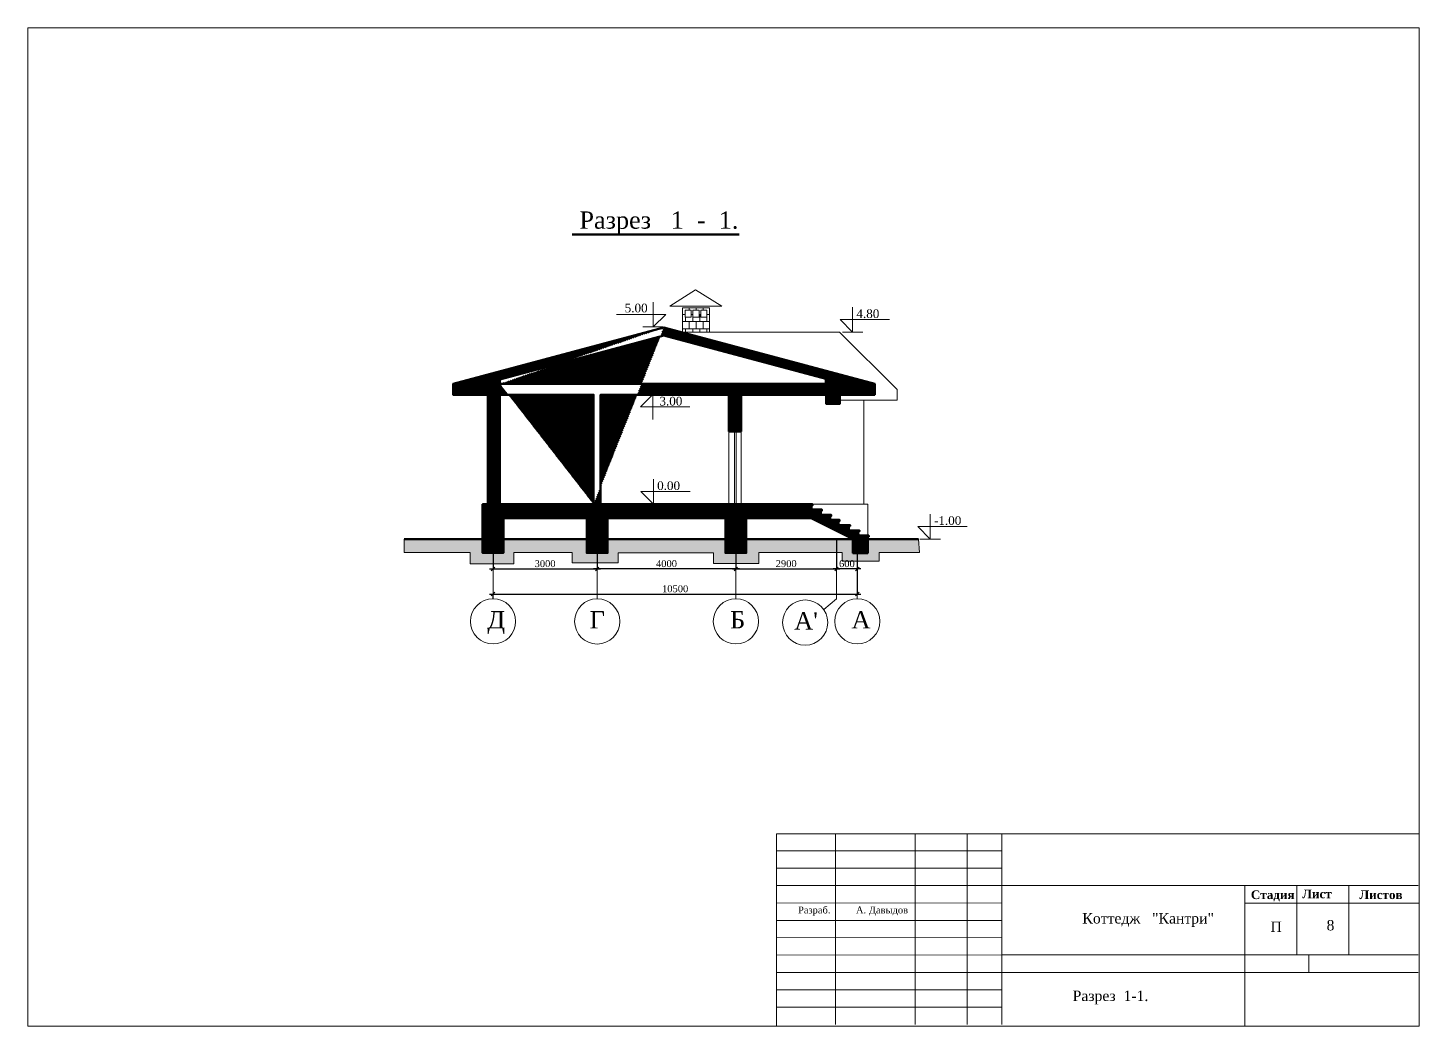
# Model space of a CAD drawing. Extents: x 1526320 to 3332998, y -546296 to 333165.
# Drawn here: x 1797143 to 1837246, y -394554 to -365769 of the extents above; entities that cross this region are included whole.
import ezdxf

# ---------------------------------------------------------------- set-up
doc = ezdxf.new("R2010")
doc.units = 0
doc.header["$LTSCALE"] = 500
doc.header["$MEASUREMENT"] = 0
doc.layers.get('0').update_dxf_attribs({"linetype": 'CONTINUOUS', "lineweight": 0})
doc.layers.add('Для печати', color=250, linetype='CONTINUOUS', lineweight=0)
doc.styles.add('NAKLON', font='TIMESBD.TTF', dxfattribs={"height": 500})
doc.styles.get("Standard").update_dxf_attribs({"font": 'TIMES.TTF', "height": 150})
doc.dimstyles.new('ISO-25', dxfattribs={"dimtxt": 300, "dimasz": 100, "dimexe": 0, "dimexo": 0, "dimgap": 50, "dimtad": 1, "dimdec": 0, "dimrnd": 10, "dimtxsty": 'Standard', "dimblk": 'OBLIQUE', "dimcen": 100, "dimdle": 100, "dimadec": 0, "dimazin": 0, "dimtfac": 1, "dimtdec": 0, "dimtmove": 0, "dimatfit": 3, "dimldrblk": 'OBLIQUE', "dimfxl": 0, "dimarcsym": 0})
pattern_1 = [(45, (-258.45, -165746.52), (-17.67766953, 17.67766953), [])]

# ---------------------------------------------------------------- blocks, each defined once
blk = doc.blocks.new('_Oblique')
at = {"color": 0, "linetype": 'ByBlock', "lineweight": -2}
blk.add_line((-0.5, -0.5), (0.5, 0.5), dxfattribs=at)
blk = doc.blocks.new('*D191')
at = {"layer": 'Для печати', "color": 0, "linetype": 'Continuous', "lineweight": -2, "ltscale": 0.13}
for p, q in [((1820451, -380547), (1820451, -381371)), ((1821051, -380547), (1821051, -381371)), ((1821151, -381371), (1820351, -381371))]:
    blk.add_line(p, q, dxfattribs=at)
at = {"layer": 'Для печати', "color": 0, "linetype": 'Continuous', "lineweight": -2, "ltscale": 0.13, "xscale": 100, "yscale": 100, "zscale": 100, "rotation": 180}
blk.add_blockref('_Oblique', (1820451, -381371), dxfattribs=at)
at = {"layer": 'Для печати', "color": 0, "linetype": 'Continuous', "lineweight": -2, "ltscale": 0.13, "xscale": 100, "yscale": 100, "zscale": 100}
blk.add_blockref('_Oblique', (1821051, -381371), dxfattribs=at)
at = {"layer": 'Для печати', "color": 0, "linetype": 'Continuous', "lineweight": 5, "ltscale": 0.13, "insert": (1820751, -381219), "char_height": 200, "attachment_point": 5}
blk.add_mtext('600', dxfattribs=at)
blk = doc.blocks.new('*D192')
at = {"layer": 'Для печати', "color": 0, "linetype": 'Continuous', "lineweight": -2, "ltscale": 0.13}
for p, q in [((1810552, -380532), (1810552, -381371)), ((1813551, -380521), (1813551, -381371)), ((1810452, -381371), (1813651, -381371))]:
    blk.add_line(p, q, dxfattribs=at)
at = {"layer": 'Для печати', "color": 0, "linetype": 'Continuous', "lineweight": -2, "ltscale": 0.13, "xscale": 100, "yscale": 100, "zscale": 100, "rotation": 180}
blk.add_blockref('_Oblique', (1810552, -381371), dxfattribs=at)
at = {"layer": 'Для печати', "color": 0, "linetype": 'Continuous', "lineweight": -2, "ltscale": 0.13, "xscale": 100, "yscale": 100, "zscale": 100}
blk.add_blockref('_Oblique', (1813551, -381371), dxfattribs=at)
at = {"layer": 'Для печати', "color": 0, "linetype": 'Continuous', "lineweight": 5, "ltscale": 0.13, "insert": (1812052, -381219), "char_height": 200, "attachment_point": 5}
blk.add_mtext('3000', dxfattribs=at)
blk = doc.blocks.new('*D193')
at = {"layer": 'Для печати', "color": 0, "linetype": 'Continuous', "lineweight": -2, "ltscale": 0.13}
for p, q in [((1821051, -380547), (1821051, -382095)), ((1810452, -382095), (1821151, -382095)), ((1810552, -382230), (1810552, -382095))]:
    blk.add_line(p, q, dxfattribs=at)
at = {"layer": 'Для печати', "color": 0, "linetype": 'Continuous', "lineweight": -2, "ltscale": 0.13, "xscale": 100, "yscale": 100, "zscale": 100, "rotation": 180}
blk.add_blockref('_Oblique', (1810552, -382095), dxfattribs=at)
at = {"layer": 'Для печати', "color": 0, "linetype": 'Continuous', "lineweight": -2, "ltscale": 0.13, "xscale": 100, "yscale": 100, "zscale": 100}
blk.add_blockref('_Oblique', (1821051, -382095), dxfattribs=at)
at = {"layer": 'Для печати', "color": 0, "linetype": 'Continuous', "lineweight": 5, "ltscale": 0.13, "insert": (1815801, -381943), "char_height": 200, "attachment_point": 5}
blk.add_mtext('10500', dxfattribs=at)
blk = doc.blocks.new('*D194')
at = {"layer": 'Для печати', "color": 0, "linetype": 'Continuous', "lineweight": -2, "ltscale": 0.13}
for p, q in [((1813551, -380521), (1813551, -381371)), ((1817551, -380536), (1817551, -381371)), ((1817651, -381371), (1813451, -381371))]:
    blk.add_line(p, q, dxfattribs=at)
at = {"layer": 'Для печати', "color": 0, "linetype": 'Continuous', "lineweight": -2, "ltscale": 0.13, "xscale": 100, "yscale": 100, "zscale": 100, "rotation": 180}
blk.add_blockref('_Oblique', (1813551, -381371), dxfattribs=at)
at = {"layer": 'Для печати', "color": 0, "linetype": 'Continuous', "lineweight": -2, "ltscale": 0.13, "xscale": 100, "yscale": 100, "zscale": 100}
blk.add_blockref('_Oblique', (1817551, -381371), dxfattribs=at)
at = {"layer": 'Для печати', "color": 0, "linetype": 'Continuous', "lineweight": 5, "ltscale": 0.13, "insert": (1815551, -381219), "char_height": 200, "attachment_point": 5}
blk.add_mtext('4000', dxfattribs=at)
blk = doc.blocks.new('*D195')
at = {"layer": 'Для печати', "color": 0, "linetype": 'Continuous', "lineweight": -2, "ltscale": 0.13}
for p, q in [((1817551, -380536), (1817551, -381371)), ((1820451, -380547), (1820451, -381371)), ((1817451, -381371), (1820551, -381371))]:
    blk.add_line(p, q, dxfattribs=at)
at = {"layer": 'Для печати', "color": 0, "linetype": 'Continuous', "lineweight": -2, "ltscale": 0.13, "xscale": 100, "yscale": 100, "zscale": 100, "rotation": 180}
blk.add_blockref('_Oblique', (1817551, -381371), dxfattribs=at)
at = {"layer": 'Для печати', "color": 0, "linetype": 'Continuous', "lineweight": -2, "ltscale": 0.13, "xscale": 100, "yscale": 100, "zscale": 100}
blk.add_blockref('_Oblique', (1820451, -381371), dxfattribs=at)
at = {"layer": 'Для печати', "color": 0, "linetype": 'Continuous', "lineweight": 5, "ltscale": 0.13, "insert": (1819001, -381219), "char_height": 200, "attachment_point": 5}
blk.add_mtext('2900', dxfattribs=at)

msp = doc.modelspace()

# ---------------------------------------------------------------- hatches: boundary and pattern name
at = {"layer": 'Для печати', "linetype": 'Continuous', "lineweight": 0, "ltscale": 1.3}
h = msp.add_hatch(dxfattribs=at)
h.set_pattern_fill('AR-B88', color=250, style=0)
h.set_pattern_definition([(7e-15, (1262382.75, -75943.3), (0, 203.2), []), (90, (1262382.75, -75943.3), (-101.6, 203.2), [203.2, -203.2])])
h.paths.add_polyline_path([(1816313.1, -373913.1), (1816489.2, -373913.1), (1816489.2, -374108.5), (1816313.1, -374108.5)], flags=16)
h.paths.add_polyline_path([(1816716.1, -373913.1), (1816540, -373913.1), (1816540, -374108.5), (1816716.1, -374108.5)], flags=16)
h.paths.add_polyline_path([(1816090.1, -373913.1), (1816266.2, -373913.1), (1816266.2, -374108.5), (1816090.1, -374108.5)], flags=16)
h.paths.add_polyline_path([(1816015.8, -373842.7), (1816790.4, -373842.7), (1816790.4, -374541.9), (1816015.8, -374541.8)])
at = {"layer": 'Для печати', "linetype": 'Continuous', "lineweight": 0, "ltscale": 0.13}
h = msp.add_hatch(dxfattribs=at)
h.set_pattern_fill('ANSI31', color=250, scale=200, style=0)
h.set_pattern_definition(pattern_1)
edge = h.paths.add_edge_path()
edge.add_line((1810751.7, -376037.1), (1810751.7, -375905))
edge.add_line((1810751.7, -375905), (1815476.4, -374639.3))
edge.add_line((1815476.4, -374639.3), (1820141.9, -375888.6))
edge.add_line((1820141.9, -375888.6), (1820141.9, -376037.1))
edge.add_line((1820141.9, -376037.1), (1810751.6, -376037.1))
edge.add_line((1815476.4, -374409.5), (1809401.4, -376037.1))
edge.add_line((1809401.4, -376037.1), (1809401.4, -376347.2))
edge.add_line((1809401.4, -376347.2), (1810401.8, -376347.2))
edge.add_line((1810401.8, -376347.2), (1810401.8, -379508))
edge.add_line((1810401.8, -379508), (1810251.6, -379508))
edge.add_line((1810251.6, -379508), (1810251.6, -380907.5))
edge.add_line((1810251.6, -380907.5), (1810851.6, -380907.5))
edge.add_line((1810851.6, -380907.5), (1810851.6, -379908.5))
edge.add_line((1810851.6, -379908.5), (1813251.7, -379908.5))
edge.add_line((1813251.7, -379908.5), (1813251.7, -380908.4))
edge.add_line((1813251.7, -380908.4), (1813851, -380908.4))
edge.add_line((1813851, -380908.4), (1813851, -379909))
edge.add_line((1813851, -379909), (1817251, -379909))
edge.add_line((1817251, -379909), (1817251, -380907.6))
edge.add_line((1817251, -380907.6), (1817850.7, -380907.6))
edge.add_line((1817850.7, -380907.6), (1817850.7, -379908.4))
edge.add_line((1817850.7, -379908.4), (1819722.4, -379908.4))
edge.add_line((1819722.4, -379908.4), (1820929.3, -380508.5))
edge.add_line((1820929.3, -380508.5), (1821351.1, -380508.5))
edge.add_line((1821351.1, -380508.5), (1821351.1, -380440.7))
edge.add_line((1821351.1, -380440.7), (1821381.2, -380440.7))
edge.add_line((1821381.2, -380440.7), (1821381.2, -380410.8))
edge.add_line((1821381.2, -380410.8), (1821081.1, -380410.8))
edge.add_line((1821081.1, -380410.8), (1821080.2, -380289.1))
edge.add_line((1821080.2, -380289.1), (1821111.3, -380289.1))
edge.add_line((1821111.3, -380289.1), (1821111.3, -380259.1))
edge.add_line((1821111.3, -380259.1), (1820811, -380259.1))
edge.add_line((1820811, -380259.1), (1820811, -380137.5))
edge.add_line((1820811, -380137.5), (1820841.4, -380137.5))
edge.add_line((1820841.4, -380137.5), (1820841.4, -380107.3))
edge.add_line((1820841.4, -380107.3), (1820511, -380107.3))
edge.add_line((1820511, -380107.3), (1820511.6, -379987.6))
edge.add_line((1820511.6, -379987.6), (1820541.1, -379987.6))
edge.add_line((1820541.1, -379987.6), (1820541.1, -379957.5))
edge.add_line((1820541.1, -379957.5), (1820271.3, -379957.5))
edge.add_line((1820271.3, -379957.5), (1820271.3, -379841.7))
edge.add_line((1820271.3, -379841.7), (1820301.1, -379841.7))
edge.add_line((1820301.1, -379841.7), (1820301.1, -379811.8))
edge.add_line((1820301.1, -379811.8), (1820001.4, -379811.8))
edge.add_line((1820001.4, -379811.8), (1820001.4, -379691.9))
edge.add_line((1820001.4, -379691.9), (1820031.2, -379691.9))
edge.add_line((1820031.2, -379691.9), (1820031.2, -379661.9))
edge.add_line((1820031.2, -379661.9), (1819731.2, -379661.9))
edge.add_line((1819731.2, -379661.9), (1819731.2, -379540.5))
edge.add_line((1819731.2, -379540.5), (1819761.2, -379540.5))
edge.add_line((1819761.2, -379540.5), (1819761.2, -379507.9))
edge.add_line((1819761.2, -379507.9), (1813651.7, -379507.9))
edge.add_line((1813651.7, -379507.9), (1813651.7, -376347))
edge.add_line((1813651.7, -376347), (1817351.3, -376347))
edge.add_line((1817351.3, -376347), (1817351.3, -377407.8))
edge.add_line((1817351.3, -377407.8), (1817700.6, -377407.8))
edge.add_line((1817700.6, -377407.8), (1817700.6, -376346.4))
edge.add_line((1817700.6, -376346.4), (1820152.7, -376346.4))
edge.add_line((1820152.7, -376346.4), (1820152.4, -376605.8))
edge.add_line((1820152.4, -376605.8), (1820551.8, -376605.8))
edge.add_line((1820551.8, -376605.8), (1820551.8, -376348.4))
edge.add_line((1820551.8, -376348.4), (1821551.9, -376348.4))
edge.add_line((1821551.9, -376348.4), (1821551.9, -376037.2))
edge.add_line((1821551.9, -376037.2), (1815476.5, -374409.6))
edge.add_line((1813451.3, -379508), (1810751.8, -379508))
edge.add_line((1810751.8, -379508), (1810751.8, -376346.6))
edge.add_line((1810751.8, -376346.6), (1813450.9, -376346.6))
edge.add_line((1813450.9, -376346.6), (1813450.9, -379507.8))
h = msp.add_hatch(dxfattribs=at)
h.set_pattern_fill('ANSI38', color=250, scale=600, style=0)
h.set_pattern_definition([(45, (-258.45, -165746.52), (-53.0330086, 53.0330086), []), (135, (-258.45, -165746.52), (-159.0990258, 53.0330086), [187.5, -112.5])])
edge = h.paths.add_edge_path()
edge.add_line((1807992.8, -380508.3), (1807992.8, -380901.6))
edge.add_line((1807992.8, -380901.6), (1809895.7, -380901.6))
edge.add_line((1809895.7, -380901.6), (1809895.7, -381222.7))
edge.add_line((1809895.7, -381222.7), (1811152, -381222.7))
edge.add_line((1811152, -381222.7), (1811152, -380896.6))
edge.add_line((1811152, -380896.6), (1812836.5, -380896.6))
edge.add_line((1812836.5, -380896.6), (1812836.5, -381198.2))
edge.add_line((1812836.5, -381198.2), (1814154.7, -381198.2))
edge.add_line((1814154.7, -381198.2), (1814154.7, -380908.8))
edge.add_line((1814154.7, -380908.8), (1816906.1, -380908.8))
edge.add_line((1816906.1, -380908.8), (1816906.1, -381209.6))
edge.add_line((1816906.1, -381209.6), (1818209.4, -381209.6))
edge.add_line((1818209.4, -381209.6), (1818209.4, -380898.8))
edge.add_line((1818209.4, -380898.8), (1820618.8, -380898.8))
edge.add_line((1820618.8, -380898.8), (1820618.8, -381145.7))
edge.add_line((1820618.8, -381145.7), (1821682.2, -381145.7))
edge.add_line((1821682.2, -381145.7), (1821682.2, -380901))
edge.add_line((1821682.2, -380901), (1822841.2, -380901))
edge.add_line((1822841.2, -380901), (1822819, -380508.3))
edge.add_line((1822819, -380508.3), (1821351.1, -380508.3))
edge.add_line((1821351.1, -380508.3), (1821351.1, -380911.8))
edge.add_line((1821351.1, -380911.8), (1820927.3, -380911.8))
edge.add_line((1820927.3, -380911.8), (1820927.3, -380508))
edge.add_line((1820927.3, -380508), (1817849.6, -380508))
edge.add_line((1817849.6, -380508), (1817849.6, -380907))
edge.add_line((1817849.6, -380907), (1817252.4, -380907))
edge.add_line((1817252.4, -380907), (1817252.4, -380506))
edge.add_line((1817252.4, -380506), (1813850.9, -380508.4))
edge.add_line((1813850.9, -380508.4), (1813850.9, -380908.7))
edge.add_line((1813850.9, -380908.7), (1813252.5, -380908.7))
edge.add_line((1813252.5, -380908.7), (1813252.5, -380508.5))
edge.add_line((1813252.5, -380508.5), (1810851.6, -380508.5))
edge.add_line((1810851.6, -380508.5), (1810851.6, -380907.7))
edge.add_line((1810851.6, -380907.7), (1810251.7, -380907.7))
edge.add_line((1810251.7, -380907.7), (1810251.7, -380508.2))
edge.add_line((1810251.7, -380508.2), (1807992.8, -380508.2))
h = msp.add_hatch(dxfattribs=at)
h.set_pattern_fill('ANSI31', color=250, scale=200, style=0)
h.set_pattern_definition(pattern_1)
h.paths.add_polyline_path([(1821351.4, -380508.2), (1820926.6, -380508.2), (1820926.6, -380912.5), (1821351.4, -380912.5)])

# ---------------------------------------------------------------- linework, layer by layer
at = {"layer": 'Для печати', "color": 250, "linetype": 'Continuous', "lineweight": 50, "ltscale": 0.13}
for p, q in [((1817645.3, -371732.9), (1812835.9, -371732.9)), ((1807992.8, -380508.3), (1810252.3, -380508.3)), ((1810851.3, -380508.3), (1813252.7, -380508.3)), ((1813853.1, -380508.3), (1817251.4, -380508.3)), ((1817847.3, -380508.3), (1820926.5, -380508.3)), ((1821351.3, -380508.3), (1822818.9, -380508.3))]:
    msp.add_line(p, q, dxfattribs=at)
at = {"layer": 'Для печати', "color": 250, "linetype": 'Continuous', "lineweight": 15}
for p, q in [((1815168.1, -374394.8), (1815168.1, -373674.8)), ((1815528.1, -374034.8), (1814105.8, -374034.8)), ((1815168.1, -374394.8), (1815528.1, -374034.8)), ((1820916.6, -374542.9), (1820916.6, -373822.9)), ((1815463.8, -374394.8), (1814872.4, -374394.8)), ((1820916.6, -374542.9), (1820556.6, -374182.9)), ((1820556.6, -374182.9), (1821978.9, -374182.9)), ((1820620.9, -374542.9), (1821212.3, -374542.9)), ((1815158.4, -376341.9), (1814798.4, -376701.8)), ((1815158.4, -376341.9), (1815158.4, -377061.8)), ((1814798.4, -376701.8), (1816220.7, -376701.8)), ((1815173.5, -379501.4), (1815173.5, -378781.4)), ((1815173.5, -379501.4), (1814813.5, -379141.4)), ((1814813.5, -379141.4), (1816235.8, -379141.4)), ((1814877.8, -379501.4), (1815469.2, -379501.4)), ((1822793.7, -380147.9), (1824215.9, -380147.9)), ((1823153.7, -380507.9), (1822793.7, -380147.9)), ((1823153.7, -380507.9), (1823153.7, -379787.9)), ((1822858, -380507.9), (1823449.4, -380507.9)), ((1820419.2, -394502), (1820420.1, -389002)), ((1822719.2, -394502.4), (1822720.1, -389002.4)), ((1824219.2, -394502.7), (1824220.1, -389002.7)), ((1825219.2, -394502.8), (1825220.1, -389002.8)), ((1818720.1, -389501.8), (1825220.1, -389502.8)), ((1818719.9, -390501.8), (1825219.9, -390502.8)), ((1818719.8, -391001.8), (1825219.8, -391002.8)), ((1832221.8, -391004.8), (1837221.8, -391005.6)), ((1818719.6, -392001.8), (1825219.6, -392002.8)), ((1818719.6, -392501.8), (1825219.6, -392502.8)), ((1818719.5, -393001.8), (1837219.5, -393004.8)), ((1818719.4, -393501.8), (1825219.4, -393502.8)), ((1818719.3, -394001.8), (1825219.3, -394002.8))]:
    msp.add_line(p, q, dxfattribs=at)
at = {"layer": 'Для печати', "color": 250, "linetype": 'Continuous', "lineweight": 5}
for p, q in [((1810551.7, -380520.8), (1810551.7, -382229.7)), ((1813551.5, -380520.9), (1813551.5, -382229.8)), ((1817551.1, -380535.6), (1817551.1, -382229.7)), ((1821051.2, -380546.8), (1821051.2, -382228.6))]:
    msp.add_line(p, q, dxfattribs=at)
at = {"layer": 'Для печати', "color": 250, "linetype": 'Continuous', "lineweight": 15, "ltscale": 0.13}
for p, q in [((1818719.6, -394543), (1818719.6, -389005.9)), ((1818719.6, -389005.9), (1837221.6, -389005.9)), ((1825213.7, -389997.2), (1818722.4, -389997.2)), ((1818744.8, -390501.1), (1837215.9, -390501.1)), ((1832222.1, -390500.2), (1832222.1, -394554.2)), ((1833718.7, -390500.2), (1833718.7, -392498.1)), ((1835215.3, -390500.2), (1835215.3, -392498.1)), ((1818732.3, -391504.2), (1825220, -391504.2)), ((1825221.2, -392498.2), (1832214.9, -392498.2)), ((1832214.9, -392498.2), (1837215.6, -392498.2)), ((1834064.1, -392498.1), (1834064.1, -393001.2))]:
    msp.add_line(p, q, dxfattribs=at)
at = {"layer": 'Для печати', "color": 250, "linetype": 'Continuous', "lineweight": 0, "ltscale": 0.13}
for points in [[(1837245.7, -394552.5), (1797143.1, -394552.5), (1797143.1, -365769.3), (1837245.7, -365769.3)], [(1817351.3, -377407.7), (1817701.2, -377407.7), (1817701.2, -379507.7), (1817351.3, -379507.7)]]:
    msp.add_lwpolyline(points, close=True, dxfattribs=at)
at = {"layer": 'Для печати', "color": 250, "linetype": 'Continuous', "lineweight": 0, "ltscale": 1.3}
for points in [[(1817150.9, -373798.3), (1816387.5, -373320.1), (1815652.3, -373797.4)], [(1816015.8, -373842.7), (1816790.4, -373842.7), (1816790.4, -374541.9), (1816015.8, -374541.8)], [(1816090.1, -373913.1), (1816266.2, -373913.1), (1816266.2, -374108.5), (1816090.1, -374108.5)], [(1816313.1, -373913.1), (1816489.2, -373913.1), (1816489.2, -374108.5), (1816313.1, -374108.5)], [(1816716.1, -373913.1), (1816540, -373913.1), (1816540, -374108.5), (1816716.1, -374108.5)]]:
    msp.add_lwpolyline(points, close=True, dxfattribs=at)
at = {"layer": 'Для печати', "color": 250, "linetype": 'Continuous', "lineweight": 50, "ltscale": 0.13}
for points in [[(1815476.4, -374409.5), (1809401.4, -376037.1), (1809401.4, -376347.2), (1810401.8, -376347.2), (1810401.8, -379508), (1810251.6, -379508), (1810251.6, -380907.5), (1810851.6, -380907.5), (1810851.6, -379908.5), (1813251.7, -379908.5), (1813251.7, -380908.4), (1813851, -380908.4), (1813851, -379909), (1817251, -379909), (1817251, -380907.6), (1817850.7, -380907.6), (1817850.7, -379908.4), (1819722.4, -379908.4), (1820929.3, -380508.5), (1821351.1, -380508.5), (1821351.1, -380440.7), (1821381.2, -380440.7), (1821381.2, -380410.8), (1821081.1, -380410.8), (1821080.2, -380289.1), (1821111.3, -380289.1), (1821111.3, -380259.1), (1820811, -380259.1), (1820811, -380137.5), (1820841.4, -380137.5), (1820841.4, -380107.3), (1820511, -380107.3), (1820511.6, -379987.6), (1820541.1, -379987.6), (1820541.1, -379957.5), (1820271.3, -379957.5), (1820271.3, -379841.7), (1820301.1, -379841.7), (1820301.1, -379811.8), (1820001.4, -379811.8), (1820001.4, -379691.9), (1820031.2, -379691.9), (1820031.2, -379661.9), (1819731.2, -379661.9), (1819731.2, -379540.5), (1819761.2, -379540.5), (1819761.2, -379507.9), (1813651.7, -379507.9), (1813651.7, -376347), (1817351.3, -376347), (1817351.3, -377407.8), (1817700.6, -377407.8), (1817700.6, -376346.4), (1820152.7, -376346.4), (1820152.4, -376605.8), (1820551.8, -376605.8), (1820551.8, -376348.4), (1821551.9, -376348.4), (1821551.9, -376037.2), (1815476.5, -374409.6)], [(1810751.7, -376037.1), (1810751.7, -375905), (1815476.4, -374639.3), (1820141.9, -375888.6), (1820141.9, -376037.1), (1810751.6, -376037.1)], [(1813451.3, -379508), (1810751.8, -379508), (1810751.8, -376346.6), (1813450.9, -376346.6), (1813450.9, -379507.8)]]:
    msp.add_lwpolyline(points, dxfattribs=at)
at = {"layer": 'Для печати', "color": 250, "linetype": 'Continuous', "lineweight": 0, "ltscale": 0.13}
for points in [[(1821241.3, -379507.8), (1821241.3, -376508.9), (1820550, -376508.9), (1820550, -376347.6), (1820550, -376508.9), (1822202, -376508.4), (1822202, -376196.6), (1820535.6, -374543.5), (1815978, -374543.5)], [(1819730.8, -379507.6), (1821351, -379507.6), (1821350.7, -380410.6)], [(1807992.8, -380508.3), (1807992.8, -380901.6), (1809895.7, -380901.6), (1809895.7, -381222.7), (1811152, -381222.7), (1811152, -380896.6), (1812836.5, -380896.6), (1812836.5, -381198.2), (1814154.7, -381198.2), (1814154.7, -380908.8), (1816906.1, -380908.8), (1816906.1, -381209.6), (1818209.4, -381209.6), (1818209.4, -380898.8), (1820618.8, -380898.8), (1820618.8, -381145.7), (1821682.2, -381145.7), (1821682.2, -380901), (1822841.2, -380901), (1822819, -380508.3), (1821351.1, -380508.3), (1821351.1, -380911.8), (1820927.3, -380911.8), (1820927.3, -380508), (1817849.6, -380508), (1817849.6, -380907), (1817252.4, -380907), (1817252.4, -380506), (1813850.9, -380508.4), (1813850.9, -380908.7), (1813252.5, -380908.7), (1813252.5, -380508.5), (1810851.6, -380508.5), (1810851.6, -380907.7), (1810251.7, -380907.7), (1810251.7, -380508.2), (1807992.8, -380508.2)]]:
    msp.add_lwpolyline(points, dxfattribs=at)
at = {"layer": 'Для печати', "color": 250, "linetype": 'Continuous', "lineweight": 15, "ltscale": 0.13}
msp.add_lwpolyline([(1817557.1, -377407.8), (1817508.6, -377407.8), (1817508.6, -379508), (1817557.1, -379508)], close=True, dxfattribs=at)
at = {"layer": 'Для печати', "color": 250, "linetype": 'Continuous', "lineweight": 9, "ltscale": 0.13}
msp.add_lwpolyline([(1820450.8, -380546.8), (1820450.8, -382228.7), (1820082.4, -382536.4)], dxfattribs=at)
at = {"layer": 'Для печати', "color": 250, "linetype": 'Continuous', "lineweight": 50, "ltscale": 0.13}
msp.add_lwpolyline([(1821351.4, -380508.2), (1820926.6, -380508.2), (1820926.6, -380912.5), (1821351.4, -380912.5)], close=True, dxfattribs=at)
at = {"layer": 'Для печати', "color": 250, "linetype": 'Continuous', "lineweight": 5}
for centre in [(1810552.4, -382882.3), (1813553.8, -382883.6), (1817552.2, -382882.3), (1819548.5, -382916.2), (1821052.3, -382881.3)]:
    msp.add_circle(centre, 651.5, dxfattribs=at)

# ---------------------------------------------------------------- texts
at = {"layer": 'Для печати', "color": 250, "linetype": 'Continuous', "lineweight": 15, "ltscale": 0.13}
msp.add_text('Разрез   1  -  1.', height=500, dxfattribs=at).set_placement((1813041.6, -371561.5))
at = {"layer": 'Для печати', "color": 250, "linetype": 'Continuous', "lineweight": 15}
for s, height, p in [('5.00', 250, (1814347.2, -373973.1)), ('4.80', 250, (1821025.1, -374136.3)), ('3.00', 250, (1815347.8, -376658.4)), ('0.00', 250, (1815282, -379094.7)), ('-1.00', 250, (1823262.1, -380101.2)), ('Разраб.', 200, (1819342, -391303.8)), ('А. Давыдов', 200, (1821012.4, -391303.8)), ('П', 300, (1832958.8, -391837.2)), ('8', 300, (1834576.4, -391792.9)), ('Разрез  1-1.', 300, (1827257, -393828.5))]:
    msp.add_text(s, height=height, dxfattribs=at).set_placement(p)
at = {"layer": 'Для печати', "color": 250, "linetype": 'Continuous', "lineweight": 5}
for s, p in [('Д', (1810385.9, -383086.5)), ('Г', (1813338.8, -383086.5)), ('Б', (1817385.7, -383086.5)), ("А'", (1819233.4, -383120.4)), ('А', (1820885.9, -383085.5))]:
    msp.add_text(s, height=500, dxfattribs=at).set_placement(p)
at = {"layer": 'Для печати', "color": 250, "linetype": 'Continuous', "lineweight": 15, "ltscale": 0.13, "style": 'NAKLON'}
for s, p in [('Стадия', (1832394.3, -390889.2)), ('Лист', (1833873.8, -390865)), ('Листов', (1835523.1, -390889.2))]:
    msp.add_text(s, height=250, dxfattribs=at).set_placement(p)
at = {"layer": 'Для печати', "color": 250, "linetype": 'Continuous', "lineweight": 9}
msp.add_text('Коттедж   "Кантри"', height=300, dxfattribs=at).set_placement((1827538.3, -391593.7))

# ---------------------------------------------------------------- dimensions: what is measured, and where the dimension line sits
at = {"layer": 'Для печати', "color": 250, "linetype": 'Continuous', "lineweight": 5}
for base, p1, p2, picture, middle in [((1813551.5, -381370.9), (1810551.7, -380531.8), (1813551.5, -380520.8), '*D192', (1812051.6, -381219.1)), ((1821051.2041, -382094.5313), (1810551.6526, -382229.7062), (1821051.2041, -380546.7849), '*D193', (1815801.4283, -381942.801))]:
    dim = msp.add_linear_dim(base=base, p1=p1, p2=p2, dimstyle='ISO-25', dxfattribs=at)
    dim.commit()
    dim.dimension.update_dxf_attribs({"geometry": picture, "text_midpoint": middle})
dim = msp.add_linear_dim(base=(1813551.5, -381370.9), p1=(1817551.1, -380535.6), p2=(1813551.5, -380520.9), angle=180, dimstyle='ISO-25', dxfattribs=at)
dim.commit()
dim.dimension.update_dxf_attribs({"geometry": '*D194', "text_midpoint": (1815551.3, -381219.1)})
at = {"layer": 'Для печати', "color": 250, "linetype": 'Continuous', "lineweight": 5, "ltscale": 0.13}
dim = msp.add_linear_dim(base=(1820450.8, -381370.9), p1=(1817551.1, -380535.6), p2=(1820450.8, -380546.8), dimstyle='ISO-25', dxfattribs=at)
dim.commit()
dim.dimension.update_dxf_attribs({"geometry": '*D195', "text_midpoint": (1819001, -381218.8)})
dim = msp.add_linear_dim(base=(1820450.8, -381370.9), p1=(1821051.2, -380546.8), p2=(1820450.8, -380546.8), angle=180, dimstyle='ISO-25', dxfattribs=at)
dim.commit()
dim.dimension.update_dxf_attribs({"geometry": '*D191', "text_midpoint": (1820751, -381219.1)})

doc.saveas('drawing.dxf')
